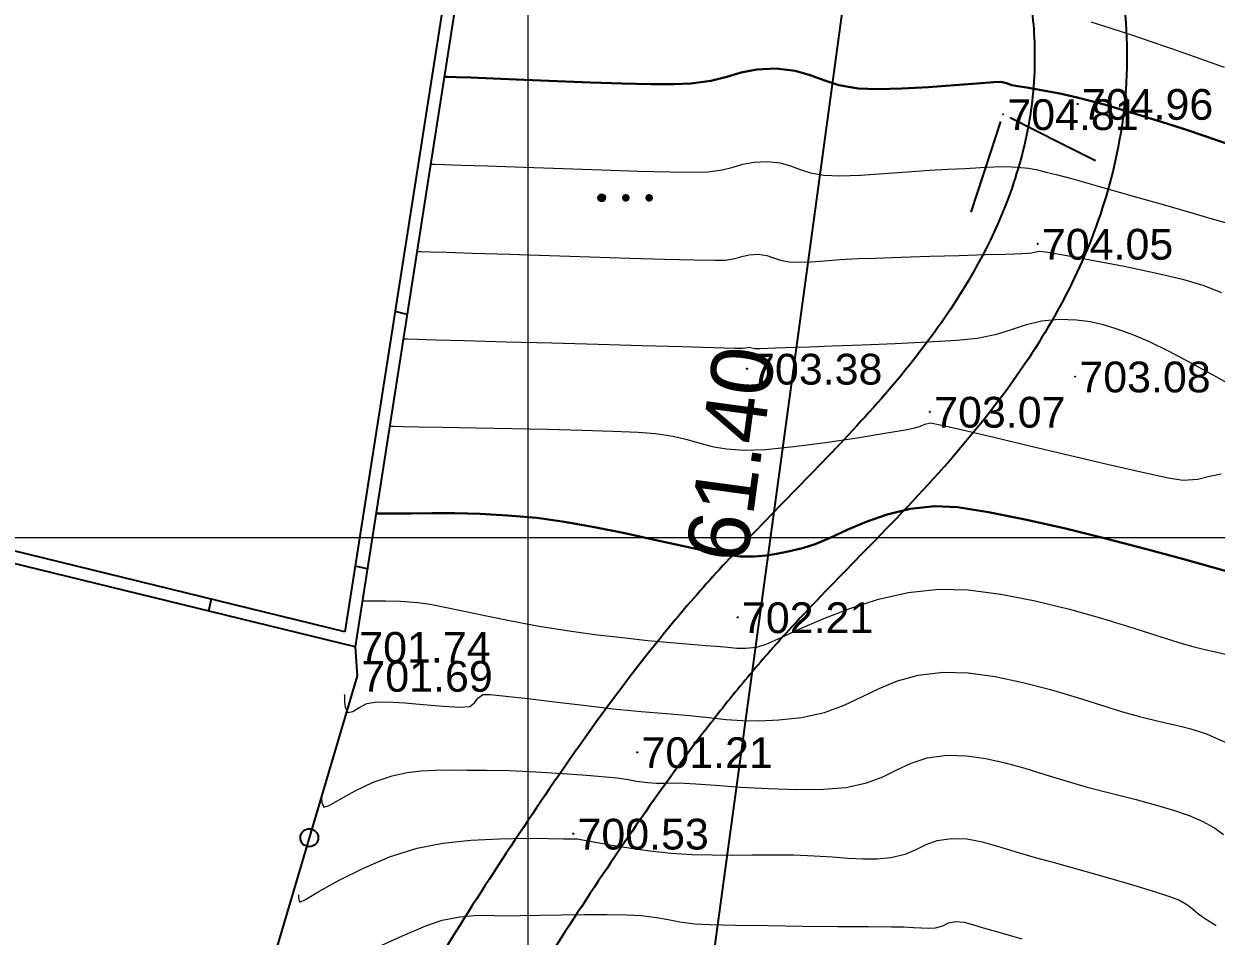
# Model space of a CAD drawing. Header units: feet. Extents: x 3381 to 684025, y 675186 to 4375940.
# Drawn here: x 682072.53 to 682111.31, y 4375751.35 to 4375781.02 of the extents above; entities that cross this region are included whole.
import ezdxf

# ---------------------------------------------------------------- set-up
doc = ezdxf.new("R2010")
doc.units = ezdxf.units.FT
doc.header["$MEASUREMENT"] = 0
doc.header["$PDMODE"] = 34
doc.header["$PDSIZE"] = 0.01
doc.layers.get('0').update_dxf_attribs({"linetype": 'CONTINUOUS'})
doc.layers.get('Defpoints').update_dxf_attribs({"linetype": 'CONTINUOUS'})
for name, color, linetype in [('0_Point_Height', 2, 'CONTINUOUS'), ('0_Point_Point', 7, 'CONTINUOUS'), ('col bitkisi', 7, 'CONTINUOUS'), ('Lep-Stolb', 7, 'CONTINUOUS')]:
    doc.layers.add(name, color=color, linetype=linetype)
for name, color, linetype, lineweight in [('ANA HORIZONTAL', 24, 'CONTINUOUS', 30), ('HORIZANTAL', 24, 'CONTINUOUS', 13), ('km setka', 170, 'CONTINUOUS', 15)]:
    doc.layers.add(name, color=color, linetype=linetype, lineweight=lineweight)
doc.styles.get("Standard").update_dxf_attribs({"font": 'arial.ttf', "height": 2})
doc.dimstyles.new('ISO-25', dxfattribs={"dimtxt": 2, "dimasz": 1, "dimexe": 1.25, "dimexo": 0.625, "dimtad": 1, "dimtxsty": 'Standard', "dimblk": 'OBLIQUE', "dimcen": 2.5, "dimadec": 0, "dimazin": 0, "dimtfac": 1, "dimtmove": 0, "dimatfit": 3, "dimldrblk": 'OBLIQUE', "dimfxl": 1, "dimarcsym": 0})

# ---------------------------------------------------------------- blocks, each defined once
blk = doc.blocks.new('_Oblique')
at = {"color": 0, "linetype": 'ByBlock', "lineweight": -2}
blk.add_line((-0.5, -0.5), (0.5, 0.5), dxfattribs=at)
blk = doc.blocks.new('*D58')
at = {"color": 0, "lineweight": -2, "transparency": 16777216}
for p, q in [((682093.018, 4375736.387), (682101.309, 4375797.237)), ((682140.826, 4375791.852), (682100.07, 4375797.406)), ((682132.534, 4375731.002), (682091.779, 4375736.556))]:
    blk.add_line(p, q, dxfattribs=at)
at = {"layer": 'Defpoints', "color": 0, "lineweight": 18, "transparency": 16777216}
for p in [(682101.309, 4375797.237), (682141.445, 4375791.768), (682133.153, 4375730.918)]:
    blk.add_point(p, dxfattribs=at)
at = {"color": 0, "lineweight": -2, "transparency": 16777216}
for p, rotation in [((682101.309, 4375797.237), 82.24063511177357), ((682093.018, 4375736.387), 262.2406351117736)]:
    blk.add_blockref('_Oblique', p, dxfattribs=dict(at, rotation=rotation))
at = {"color": 0, "lineweight": 25, "transparency": 16777216, "insert": (682095.532, 4375767.034), "char_height": 2, "attachment_point": 5, "rotation": 82.2406}
blk.add_mtext('{\\fArial|b0|i0|c238|p34;61.40}', dxfattribs=at)

msp = doc.modelspace()

# ---------------------------------------------------------------- hatches: boundary and pattern name
at = {"layer": 'col bitkisi', "ltscale": 1.5}
h = msp.add_hatch(color=256, dxfattribs=at)
edge = h.paths.add_edge_path()
edge.add_arc((682091.32943, 4375775.36063), 0.125, 0, 360)
h = msp.add_hatch(color=256, dxfattribs=at)
edge = h.paths.add_edge_path()
edge.add_arc((682092.11175, 4375775.36063), 0.125, 0, 360)
h = msp.add_hatch(color=256, dxfattribs=at)
edge = h.paths.add_edge_path()
edge.add_arc((682092.87049, 4375775.36063), 0.125, 0, 360)

# ---------------------------------------------------------------- linework, layer by layer
at = {"linetype": 'Continuous'}
for p, q in [((682089.36841, 4375802.08385, 708.96897), (682082.97653, 4375761.24603, 701.81135)), ((682089.74943, 4375801.92422, 708.982), (682083.30443, 4375760.75422, 701.736)), ((682084.99668, 4375771.56415, -86.11853), (682084.60642, 4375771.65943, -96.69346)), ((682082.97653, 4375761.24603, 690.28011), (682057.50259, 4375767.46539)), ((682083.30443, 4375760.75422, 701.736), (682057.40772, 4375767.07681)), ((682083.70151, 4375763.29074, -68.32108), (682083.31147, 4375763.38597, -78.89006)), ((682078.6239, 4375762.30871, 478.55666), (682078.5338, 4375761.91896, 478.55666)), ((682083.30443, 4375760.75422, 701.736), (682083.37443, 4375759.81322, 701.692)), ((682083.37443, 4375759.81322, 701.692), (682074.13843, 4375728.62322, 695.222))]:
    msp.add_line(p, q, dxfattribs=at)
msp.add_circle((682081.81567, 4375754.54931, 700.60006), 0.29093, dxfattribs=at)
for points, knots in [([(682144.2371, 4375847.69828), (682140.29707, 4375843.93476), (682139.76844, 4375843.8841), (682138.1795, 4375843.72455), (682137.11618, 4375843.60815), (682134.16459, 4375843.20137), (682132.28721, 4375842.84728), (682129.50944, 4375841.96905), (682128.55818, 4375841.59843), (682127.06742, 4375840.86053), (682126.50774, 4375840.54444), (682125.34719, 4375839.7892), (682124.75925, 4375839.34203), (682123.64409, 4375838.3926), (682123.11455, 4375837.88911), (682121.87222, 4375836.61759), (682121.1822, 4375835.83127), (682120.07163, 4375834.51295), (682119.63766, 4375833.98302), (682118.78112, 4375832.9366), (682118.35626, 4375832.41599), (682117.09011, 4375830.86076), (682116.25725, 4375829.83274), (682113.77786, 4375826.76516), (682112.15055, 4375824.74214), (682109.24161, 4375821.14688), (682107.96531, 4375819.57649), (682105.9296, 4375817.09787), (682105.18796, 4375816.20007), (682103.7552, 4375814.47859), (682103.06621, 4375813.65622), (682101.83801, 4375812.20181), (682101.3039, 4375811.57299), (682099.93488, 4375809.97161), (682099.06121, 4375808.96653), (682097.6296, 4375807.02532), (682097.04287, 4375806.11502), (682096.27726, 4375804.46159), (682096.02846, 4375803.75824), (682095.7949, 4375802.63578), (682095.74076, 4375802.24251), (682095.6925, 4375801.44855), (682095.69769, 4375801.05288), (682095.81731, 4375799.45328), (682096.13245, 4375798.28), (682096.84504, 4375796.43621), (682097.18126, 4375795.72893), (682097.90715, 4375794.39278), (682098.29835, 4375793.76113), (682099.58602, 4375791.83852), (682100.53351, 4375790.64489), (682101.99756, 4375788.71109), (682102.54847, 4375787.96048), (682103.54946, 4375786.42926), (682103.99705, 4375785.65223), (682104.66704, 4375784.18163), (682104.90856, 4375783.49474), (682105.2539, 4375782.05931), (682105.35849, 4375781.31761), (682105.43659, 4375779.72053), (682105.39002, 4375778.86657), (682105.12613, 4375777.18655), (682104.9097, 4375776.35567), (682104.11395, 4375774.12164), (682103.3823, 4375772.76934), (682101.90954, 4375770.62195), (682101.25568, 4375769.79366), (682099.8649, 4375768.18612), (682099.12595, 4375767.40306), (682097.6244, 4375765.85115), (682096.86272, 4375765.08242), (682095.54027, 4375763.69749), (682094.97594, 4375763.08956), (682093.88113, 4375761.83702), (682093.35256, 4375761.19774), (682091.81294, 4375759.25084), (682090.84789, 4375757.91422), (682089.14861, 4375755.4504), (682088.40069, 4375754.32901), (682086.93143, 4375752.06003), (682086.21268, 4375750.91376), (682084.11186, 4375747.43948), (682082.7852, 4375745.07599), (682080.38948, 4375740.38692), (682079.31023, 4375738.06646), (682077.64653, 4375734.04156), (682077.01015, 4375732.35781), (682075.85186, 4375728.9521), (682075.32971, 4375727.23479), (682074.31638, 4375723.60658), (682073.83398, 4375721.69403), (682073.05055, 4375718.40156), (682072.73537, 4375717.0245), (682072.12211, 4375714.25992), (682071.8269, 4375712.87189), (682071.40237, 4375710.69926), (682071.25651, 4375709.92443), (682071.01815, 4375708.52395), (682070.92279, 4375707.90521), (682070.6827, 4375705.94091), (682070.60708, 4375704.59715), (682070.60955, 4375701.5807), (682070.73105, 4375699.90873), (682071.17097, 4375696.61696), (682071.48729, 4375694.99789), (682072.12733, 4375692.28219), (682072.4207, 4375691.17378), (682072.98571, 4375689.17575), (682073.25166, 4375688.28289), (682073.74463, 4375686.66938), (682073.9706, 4375685.93864), (682074.46629, 4375684.46529), (682074.73554, 4375683.7249), (682075.19132, 4375682.63384), (682075.34793, 4375682.28101), (682075.85045, 4375681.22715), (682076.21174, 4375680.56605), (682076.89272, 4375679.29623), (682077.21256, 4375678.68703), (682077.61114, 4375677.78522), (682077.73215, 4375677.48084), (682077.91917, 4375676.92728), (682077.98956, 4375676.67996), (682078.11248, 4375676.15587), (682078.16452, 4375675.88265), (682078.29851, 4375675.04651), (682078.36116, 4375674.45563), (682076.17623, 4375670.04245)], [0, 0, 0, 0, 1.50418249, 1.50418249, 4.51254746, 4.51254746, 9.89702319, 9.89702319, 12.79583428, 12.79583428, 14.60405864, 14.60405864, 16.66224442, 16.66224442, 18.7204302, 18.7204302, 21.69220953, 21.69220953, 23.69053724, 23.69053724, 25.68886496, 25.68886496, 29.68552039, 29.68552039, 37.67883125, 37.67883125, 43.85862334, 43.85862334, 47.33872292, 47.33872292, 50.47918144, 50.47918144, 52.8430932, 52.8430932, 56.45242189, 56.45242189, 59.34335298, 59.34335298, 61.30171676, 61.30171676, 62.31071449, 62.31071449, 63.31971222, 63.31971222, 66.42673932, 66.42673932, 68.50177048, 68.50177048, 70.57680165, 70.57680165, 75.09225917, 75.09225917, 77.98438324, 77.98438324, 80.8765073, 80.8765073, 83.36814814, 83.36814814, 85.85978899, 85.85978899, 88.69384556, 88.69384556, 91.52790213, 91.52790213, 96.50440373, 96.50440373, 99.81374781, 99.81374781, 103.12309189, 103.12309189, 106.35990714, 106.35990714, 108.77868165, 108.77868165, 111.19745617, 111.19745617, 116.03500519, 116.03500519, 120.02585804, 120.02585804, 124.01671089, 124.01671089, 131.99841659, 131.99841659, 139.53884338, 139.53884338, 144.84051633, 144.84051633, 150.14218929, 150.14218929, 155.992549, 155.992549, 160.21259926, 160.21259926, 164.43264953, 164.43264953, 166.77754007, 166.77754007, 168.58402847, 168.58402847, 172.42370481, 172.42370481, 177.22117892, 177.22117892, 182.01865303, 182.01865303, 185.38454571, 185.38454571, 188.14037737, 188.14037737, 190.39729052, 190.39729052, 192.65420367, 192.65420367, 193.73588978, 193.73588978, 195.899262, 195.899262, 198.06263421, 198.06263421, 199.19008418, 199.19008418, 200.13488005, 200.13488005, 201.07967592, 201.07967592, 202.92393297, 202.92393297, 202.92393297, 202.92393297]), ([(682148.13984, 4375841.22832), (682140.57789, 4375840.94793), (682140.04842, 4375840.89718), (682138.47082, 4375840.73861), (682137.4335, 4375840.6244), (682134.63311, 4375840.23599), (682132.92502, 4375839.90516), (682130.50767, 4375839.13685), (682129.69966, 4375838.8184), (682128.45043, 4375838.19611), (682127.98173, 4375837.92825), (682126.83305, 4375837.16997), (682126.16226, 4375836.62399), (682124.85191, 4375835.40001), (682124.21459, 4375834.72372), (682122.95098, 4375833.28867), (682122.32501, 4375832.52911), (682120.17786, 4375829.90807), (682118.69893, 4375828.08249), (682115.77137, 4375824.45718), (682114.32202, 4375822.65654), (682109.93506, 4375817.23432), (682106.95843, 4375813.59228), (682103.2393, 4375809.2193), (682102.75495, 4375808.65667), (682101.81337, 4375807.54728), (682101.3572, 4375806.99742), (682100.36985, 4375805.70849), (682099.87251, 4375804.97277), (682099.18603, 4375803.6539), (682098.95911, 4375803.06796), (682098.77073, 4375802.228), (682098.73184, 4375801.96773), (682098.69553, 4375801.43902), (682098.69754, 4375801.1633), (682098.78158, 4375800.05347), (682099.01209, 4375799.15107), (682099.56336, 4375797.72454), (682099.80816, 4375797.19627), (682100.34562, 4375796.1762), (682100.63968, 4375795.68129), (682101.7233, 4375794.00084), (682102.6157, 4375792.85456), (682104.13396, 4375790.8635), (682104.74698, 4375790.04798), (682105.91683, 4375788.31199), (682106.47203, 4375787.39429), (682107.21844, 4375785.84017), (682107.46508, 4375785.24472), (682107.87509, 4375784.01009), (682108.03633, 4375783.37933), (682108.39323, 4375781.46499), (682108.46252, 4375780.1595), (682108.29199, 4375777.75846), (682108.09094, 4375776.66363), (682107.48914, 4375774.55318), (682107.08798, 4375773.53399), (682106.13389, 4375771.59502), (682105.58229, 4375770.67422), (682104.20193, 4375768.65865), (682103.3384, 4375767.59373), (682101.55387, 4375765.58768), (682100.63311, 4375764.64262), (682098.96706, 4375762.9364), (682098.21721, 4375762.1701), (682097.04051, 4375760.89488), (682096.5956, 4375760.39146), (682095.72367, 4375759.35623), (682095.29759, 4375758.82711), (682094.0432, 4375757.21068), (682093.23881, 4375756.09424), (682091.71197, 4375753.88537), (682090.98519, 4375752.79773), (682089.56394, 4375750.60876), (682088.86917, 4375749.50432), (682086.83959, 4375746.1613), (682085.55953, 4375743.89304), (682083.18277, 4375739.27737), (682082.08616, 4375736.92993), (682080.43219, 4375732.92666), (682079.81545, 4375731.29268), (682078.693, 4375727.98517), (682078.18429, 4375726.30813), (682077.18685, 4375722.72576), (682076.70716, 4375720.81636), (682075.93606, 4375717.56267), (682075.62984, 4375716.22284), (682075.0382, 4375713.54989), (682074.75509, 4375712.21519), (682074.33998, 4375710.0889), (682074.19074, 4375709.29426), (682073.95771, 4375707.9064), (682073.86855, 4375707.30854), (682073.73143, 4375706.11511), (682073.68185, 4375705.51473), (682073.58717, 4375703.70644), (682073.59617, 4375702.49135), (682073.78528, 4375699.3577), (682074.06557, 4375697.44874), (682074.85544, 4375693.6417), (682075.36276, 4375691.74259), (682076.1087, 4375689.20227), (682076.30257, 4375688.56123), (682076.69561, 4375687.28328), (682076.89327, 4375686.65421), (682077.28818, 4375685.49172), (682077.48301, 4375684.95547), (682077.83466, 4375684.08156), (682077.98278, 4375683.73675), (682078.26454, 4375683.1298), (682078.39613, 4375682.86391), (682078.67573, 4375682.32033), (682078.82252, 4375682.0448), (682079.27361, 4375681.20401), (682079.58894, 4375680.62482), (682080.11413, 4375679.55305), (682080.33102, 4375679.07318), (682080.65067, 4375678.23002), (682080.76811, 4375677.87711), (682080.96495, 4375677.15828), (682081.04315, 4375676.80107), (682081.23749, 4375675.74247), (682081.31422, 4375675.05395), (682081.39258, 4375674.31233), (682081.40108, 4375674.23118), (682083.13525, 4375669.9191)], [0, 0, 0, 0, 1.51957611, 1.51957611, 4.55872833, 4.55872833, 9.9305937, 9.9305937, 12.83759759, 12.83759759, 14.69894656, 14.69894656, 17.5962721, 17.5962721, 20.49359765, 20.49359765, 23.43076478, 23.43076478, 30.54060622, 30.54060622, 37.65044766, 37.65044766, 51.87013054, 51.87013054, 53.94334194, 53.94334194, 56.01655335, 56.01655335, 58.83977512, 58.83977512, 61.18670147, 61.18670147, 62.25702302, 62.25702302, 63.32734457, 63.32734457, 66.42634071, 66.42634071, 68.26824966, 68.26824966, 70.11015862, 70.11015862, 74.62152986, 74.62152986, 77.5950003, 77.5950003, 80.56847075, 80.56847075, 82.30435529, 82.30435529, 84.04023983, 84.04023983, 87.51200891, 87.51200891, 90.50402704, 90.50402704, 93.49604516, 93.49604516, 96.48806328, 96.48806328, 100.37217303, 100.37217303, 104.25628277, 104.25628277, 107.51770119, 107.51770119, 109.61842715, 109.61842715, 111.71915311, 111.71915311, 115.92060502, 115.92060502, 119.85879174, 119.85879174, 123.79697846, 123.79697846, 131.6733519, 131.6733519, 139.55348137, 139.55348137, 144.89442108, 144.89442108, 150.2353608, 150.2353608, 156.19039195, 156.19039195, 160.321983, 160.321983, 164.45357405, 164.45357405, 166.89996081, 166.89996081, 168.79712584, 168.79712584, 170.69429086, 170.69429086, 174.48862091, 174.48862091, 180.48890562, 180.48890562, 186.48919033, 186.48919033, 188.50869587, 188.50869587, 190.52820141, 190.52820141, 192.32294697, 192.32294697, 193.52533008, 193.52533008, 194.47871195, 194.47871195, 195.43209382, 195.43209382, 197.33885755, 197.33885755, 198.78437633, 198.78437633, 199.75902855, 199.75902855, 200.73368078, 200.73368078, 202.68298523, 202.68298523, 202.92393297, 202.92393297, 202.92393297, 202.92393297])]:
    msp.add_open_spline(points, degree=3, knots=knots, dxfattribs=at)
at = {"layer": '0_Point_Point'}
for p in [(682106.81043, 4375778.41222, 704.96), (682104.38543, 4375778.07922, 704.808), (682105.50843, 4375773.86522, 704.053), (682096.04943, 4375769.80122, 703.384), (682106.72743, 4375769.54822, 703.081), (682102.00443, 4375768.40122, 703.067), (682095.75243, 4375761.71822, 702.213), (682083.30443, 4375760.75422, 701.736), (682083.37443, 4375759.81322, 701.692), (682092.48543, 4375757.32922, 701.214), (682090.40343, 4375754.68122, 700.534)]:
    msp.add_point(p, dxfattribs=at)
at = {"layer": 'ANA HORIZONTAL', "color": 32, "lineweight": 30}
for points, elevation in [([(682086.20761, 4375779.29947), (682086.33105, 4375779.29583), (682086.60475, 4375779.28676), (682087.0754, 4375779.26929), (682087.79583, 4375779.24037), (682088.80424, 4375779.19858), (682089.87882, 4375779.15493), (682090.96204, 4375779.11415), (682091.99637, 4375779.08097), (682092.92429, 4375779.06012), (682093.68827, 4375779.05633), (682094.23078, 4375779.07432), (682094.87916, 4375779.16407), (682095.39539, 4375779.2974), (682095.8641, 4375779.4349), (682096.36996, 4375779.53715), (682096.99763, 4375779.56474), (682097.6188, 4375779.49337), (682098.10791, 4375779.35199), (682098.55369, 4375779.18112), (682099.04487, 4375779.02125), (682099.6702, 4375778.91288), (682100.29796, 4375778.89016), (682101.08922, 4375778.91074), (682101.95301, 4375778.95961), (682102.7984, 4375779.02174), (682103.53444, 4375779.08213), (682104.07017, 4375779.12574), (682104.31465, 4375779.13756), (682104.49089, 4375779.08813), (682104.66614, 4375779.02434), (682104.8585, 4375778.98914), (682105.21395, 4375778.93177), (682105.68547, 4375778.852), (682106.22607, 4375778.74956), (682106.78874, 4375778.62424), (682107.21855, 4375778.51475), (682107.70959, 4375778.38147), (682108.26, 4375778.22388), (682108.86795, 4375778.04148), (682109.53161, 4375777.83376), (682110.24914, 4375777.60022), (682111.01871, 4375777.34034), (682111.74022, 4375777.09397)], 705), ([(682083.98397, 4375765.09509), (682084.08495, 4375765.09269), (682084.29577, 4375765.09003), (682084.63399, 4375765.09025), (682085.12559, 4375765.09515), (682085.80455, 4375765.10178), (682086.55398, 4375765.10001), (682087.37266, 4375765.08025), (682088.25938, 4375765.03289), (682089.21291, 4375764.94834), (682090.12117, 4375764.82448), (682091.09114, 4375764.65208), (682092.0803, 4375764.45081), (682093.0461, 4375764.24032), (682093.94603, 4375764.04027), (682094.73755, 4375763.87031), (682095.37812, 4375763.7501), (682095.82522, 4375763.69928), (682096.29566, 4375763.69815), (682096.67218, 4375763.72483), (682097.01632, 4375763.77856), (682097.38959, 4375763.85859), (682097.85351, 4375763.96415), (682098.26848, 4375764.0978), (682098.75476, 4375764.30786), (682099.30957, 4375764.56098), (682099.93012, 4375764.82381), (682100.61365, 4375765.06303), (682101.35735, 4375765.24528), (682102.15846, 4375765.33723), (682102.89881, 4375765.29662), (682103.90711, 4375765.14276), (682105.10487, 4375764.90256), (682106.41359, 4375764.6029), (682107.7548, 4375764.2707), (682109.04999, 4375763.93286), (682110.22068, 4375763.61627), (682111.18839, 4375763.34785), (682111.87462, 4375763.15448)], 702.5)]:
    msp.add_lwpolyline(points, dxfattribs=dict(at, elevation=elevation))
at = {"layer": 'col bitkisi', "lineweight": 13, "ltscale": 1.5}
msp.add_circle((682091.32943, 4375775.36063), 0.125, dxfattribs=at)
at = {"layer": 'HORIZANTAL', "color": 32, "linetype": 'Continuous', "lineweight": 13}
for points, elevation in [([(682107.23363, 4375781.08072), (682107.68285, 4375780.94591), (682108.18933, 4375780.7848), (682108.7504, 4375780.59666), (682109.18761, 4375780.44767), (682109.82558, 4375780.22941), (682110.63293, 4375779.94847), (682111.57831, 4375779.61143)], 705.5), ([(682085.76289, 4375776.4586), (682085.90249, 4375776.45455), (682086.21627, 4375776.44479), (682086.76398, 4375776.42648), (682087.61185, 4375776.39667), (682088.80441, 4375776.35389), (682090.07159, 4375776.30901), (682091.33528, 4375776.26638), (682092.5174, 4375776.23033), (682093.53987, 4375776.20522), (682094.32459, 4375776.19539), (682094.79348, 4375776.20517), (682095.24125, 4375776.26715), (682095.59775, 4375776.35923), (682095.92144, 4375776.45418), (682096.27079, 4375776.5248), (682096.70425, 4375776.54385), (682097.13323, 4375776.49456), (682097.471, 4375776.39693), (682097.77885, 4375776.27893), (682098.11806, 4375776.16852), (682098.54991, 4375776.09368), (682099.06746, 4375776.07772), (682099.74168, 4375776.09998), (682100.50143, 4375776.14634), (682101.27557, 4375776.20267), (682101.99295, 4375776.25485), (682102.58242, 4375776.28876), (682103.14676, 4375776.3161), (682103.6433, 4375776.34477), (682104.08378, 4375776.3669), (682104.47995, 4375776.37464), (682104.84355, 4375776.36014), (682105.2139, 4375776.31987), (682105.50098, 4375776.26688), (682105.78598, 4375776.19703), (682106.1501, 4375776.10614), (682106.60501, 4375775.98441), (682107.44743, 4375775.74866), (682108.54002, 4375775.43884), (682109.74543, 4375775.0949), (682110.92629, 4375774.75679), (682111.94526, 4375774.46448)], 704.5), ([(682085.31816, 4375773.61772), (682085.45118, 4375773.61393), (682085.75331, 4375773.60502), (682086.2879, 4375773.58868), (682087.12774, 4375773.56232), (682088.32848, 4375773.52415), (682089.62794, 4375773.48293), (682090.95214, 4375773.44158), (682092.22715, 4375773.40306), (682093.37901, 4375773.3703), (682094.33377, 4375773.34625), (682095.01748, 4375773.33384), (682095.35618, 4375773.33602), (682095.65599, 4375773.38197), (682095.8897, 4375773.448), (682096.12031, 4375773.50478), (682096.41087, 4375773.52296), (682096.69766, 4375773.48418), (682096.91901, 4375773.40974), (682097.14097, 4375773.32979), (682097.42962, 4375773.27448), (682097.74234, 4375773.26502), (682098.12655, 4375773.28203), (682098.57699, 4375773.31454), (682099.08838, 4375773.35157), (682099.65545, 4375773.38216), (682100.23636, 4375773.40299), (682101.05599, 4375773.42959), (682102.00074, 4375773.45894), (682102.95701, 4375773.48801), (682103.81122, 4375773.51377), (682104.44977, 4375773.5332), (682104.75906, 4375773.54326), (682104.99528, 4375773.55236), (682105.19005, 4375773.56093), (682105.32008, 4375773.57152), (682105.44783, 4375773.60503), (682105.5749, 4375773.62983), (682105.83491, 4375773.59088), (682106.45931, 4375773.48436), (682107.3291, 4375773.32691), (682108.32526, 4375773.13511), (682109.32877, 4375772.92558), (682110.22063, 4375772.71493), (682110.88182, 4375772.51976), (682111.49074, 4375772.27589)], 704), ([(682084.87343, 4375770.77684), (682085.01409, 4375770.77289), (682085.33973, 4375770.7637), (682085.92794, 4375770.74704), (682086.86763, 4375770.72035), (682088.22598, 4375770.68172), (682089.7029, 4375770.63973), (682091.20668, 4375770.59705), (682092.64561, 4375770.55636), (682093.928, 4375770.52032), (682094.96215, 4375770.49161), (682095.65634, 4375770.4729), (682095.91888, 4375770.46687), (682096.0193, 4375770.48657), (682096.11749, 4375770.50207), (682096.21328, 4375770.47991), (682096.30934, 4375770.45528), (682096.46831, 4375770.46079), (682096.72848, 4375770.47556), (682096.9656, 4375770.48285), (682097.29218, 4375770.49192), (682097.68955, 4375770.50589), (682098.08541, 4375770.51904), (682098.82755, 4375770.54303), (682099.79628, 4375770.57715), (682100.87192, 4375770.6207), (682101.93474, 4375770.67295), (682102.86507, 4375770.73319), (682103.5432, 4375770.80073), (682104.17566, 4375770.9266), (682104.68655, 4375771.08351), (682105.14708, 4375771.23832), (682105.62848, 4375771.35791), (682106.20195, 4375771.40915), (682106.76707, 4375771.39567), (682107.22218, 4375771.34121), (682107.63669, 4375771.24288), (682108.08001, 4375771.09779), (682108.62154, 4375770.90304), (682109.13641, 4375770.68658), (682109.77916, 4375770.371), (682110.51222, 4375769.98439), (682111.29805, 4375769.55484), (682112.09907, 4375769.11045)], 703.5), ([(682084.4287, 4375767.93596), (682084.56187, 4375767.93238), (682084.85751, 4375767.92521), (682085.36663, 4375767.91438), (682086.14678, 4375767.89957), (682087.23927, 4375767.87988), (682088.40312, 4375767.85819), (682089.57508, 4375767.83374), (682090.69194, 4375767.80578), (682091.69049, 4375767.77353), (682092.50749, 4375767.73626), (682093.07972, 4375767.69319), (682093.65016, 4375767.60738), (682094.1114, 4375767.49899), (682094.51783, 4375767.38356), (682094.92382, 4375767.27665), (682095.38377, 4375767.19382), (682095.95203, 4375767.15061), (682096.65142, 4375767.17668), (682097.57463, 4375767.26968), (682098.6064, 4375767.40501), (682099.63148, 4375767.55802), (682100.5346, 4375767.70409), (682101.2005, 4375767.8186), (682101.51393, 4375767.87691), (682101.69746, 4375767.93962), (682101.84039, 4375768.00414), (682102.02263, 4375768.03917), (682102.33981, 4375767.97943), (682103.06496, 4375767.81352), (682104.08699, 4375767.5712), (682105.29483, 4375767.28224), (682106.57741, 4375766.9764), (682107.82365, 4375766.68347), (682108.92247, 4375766.43321), (682109.7628, 4375766.25538), (682110.23356, 4375766.17976), (682110.71381, 4375766.20859), (682111.09561, 4375766.30449), (682111.471, 4375766.38302)], 703), ([(682083.53924, 4375762.25421), (682083.60098, 4375762.25293), (682083.73379, 4375762.25239), (682083.95608, 4375762.2545), (682084.29481, 4375762.25679), (682084.78462, 4375762.24601), (682085.3461, 4375762.2035), (682085.75249, 4375762.14224), (682086.2797, 4375762.03932), (682086.91246, 4375761.90583), (682087.63552, 4375761.75285), (682088.43361, 4375761.59145), (682089.29149, 4375761.43273), (682090.19389, 4375761.28776), (682091.10823, 4375761.16303), (682091.99416, 4375761.05712), (682092.82477, 4375760.96925), (682093.57315, 4375760.89863), (682094.2124, 4375760.84447), (682094.71561, 4375760.806), (682095.05586, 4375760.78243), (682095.42716, 4375760.7493), (682095.7185, 4375760.71975), (682096.00754, 4375760.71252), (682096.37194, 4375760.74634), (682096.68112, 4375760.84601), (682097.16388, 4375761.05947), (682097.79502, 4375761.34933), (682098.54934, 4375761.67817), (682099.40162, 4375762.00859), (682100.32668, 4375762.30319), (682101.2993, 4375762.52456), (682102.29429, 4375762.6353), (682103.24955, 4375762.6088), (682104.30881, 4375762.47167), (682105.42291, 4375762.25201), (682106.54274, 4375761.97794), (682107.61916, 4375761.67757), (682108.60304, 4375761.379), (682109.44526, 4375761.11035), (682110.09667, 4375760.89972), (682110.50815, 4375760.77523), (682110.94407, 4375760.67053), (682111.29531, 4375760.59481), (682111.61286, 4375760.51654)], 702), ([(682082.95287, 4375759.21534), (682082.95729, 4375759.18606), (682082.96171, 4375759.11129), (682082.9648, 4375758.97361), (682082.98332, 4375758.7842), (682083.07464, 4375758.6277), (682083.23598, 4375758.65213), (682083.43508, 4375758.78931), (682083.68852, 4375758.91141), (682083.95241, 4375758.95654), (682084.21473, 4375758.96503), (682084.53986, 4375758.96232), (682084.92322, 4375758.93952), (682085.51755, 4375758.88791), (682086.16962, 4375758.83302), (682086.7262, 4375758.80036), (682087.03408, 4375758.81547), (682087.19242, 4375758.93551), (682087.29719, 4375759.08951), (682087.45523, 4375759.20576), (682087.69477, 4375759.20546), (682088.20589, 4375759.15787), (682088.92509, 4375759.0756), (682089.7889, 4375758.97128), (682090.73385, 4375758.85752), (682091.69645, 4375758.74693), (682092.61324, 4375758.65213), (682093.42073, 4375758.58574), (682094.17888, 4375758.52456), (682094.81325, 4375758.45851), (682095.37236, 4375758.3993), (682095.9047, 4375758.35863), (682096.45878, 4375758.34821), (682097.08311, 4375758.37974), (682097.82619, 4375758.46493), (682098.57411, 4375758.62676), (682099.21244, 4375758.85876), (682099.78888, 4375759.1284), (682100.35116, 4375759.40319), (682100.94698, 4375759.65062), (682101.62406, 4375759.83818), (682102.43011, 4375759.93337), (682103.24705, 4375759.91024), (682104.12457, 4375759.79106), (682105.02971, 4375759.60133), (682105.92949, 4375759.36658), (682106.79093, 4375759.1123), (682107.58105, 4375758.864), (682108.26687, 4375758.64719), (682108.81543, 4375758.48738), (682109.47581, 4375758.32877), (682110.00791, 4375758.21406), (682110.48899, 4375758.09548), (682110.99631, 4375757.92526), (682111.60713, 4375757.65561)], 701.5), ([(682082.20804, 4375755.955), (682082.21226, 4375755.92245), (682082.21528, 4375755.8348), (682082.22411, 4375755.68256), (682082.29396, 4375755.5404), (682082.46514, 4375755.60165), (682082.82085, 4375755.80292), (682083.31221, 4375756.07582), (682083.89037, 4375756.35196), (682084.50648, 4375756.56292), (682084.99725, 4375756.66651), (682085.45759, 4375756.72561), (682085.9165, 4375756.75168), (682086.40301, 4375756.7562), (682086.94612, 4375756.75063), (682087.57483, 4375756.74643), (682088.33256, 4375756.73131), (682089.18588, 4375756.69205), (682090.04854, 4375756.63877), (682090.83431, 4375756.58157), (682091.45695, 4375756.53057), (682091.83021, 4375756.49588), (682092.18331, 4375756.44452), (682092.46228, 4375756.39069), (682092.81562, 4375756.3458), (682093.11355, 4375756.32915), (682093.37984, 4375756.32737), (682093.66327, 4375756.33035), (682094.0126, 4375756.32797), (682094.39328, 4375756.30532), (682095.02788, 4375756.25739), (682095.83841, 4375756.19975), (682096.7469, 4375756.14797), (682097.67539, 4375756.11762), (682098.54589, 4375756.12428), (682099.28044, 4375756.18351), (682099.94029, 4375756.33021), (682100.46852, 4375756.53514), (682100.93017, 4375756.76301), (682101.39027, 4375756.97854), (682101.91385, 4375757.14645), (682102.56594, 4375757.23144), (682103.1952, 4375757.21732), (682103.82174, 4375757.13141), (682104.45154, 4375756.99014), (682105.09057, 4375756.80991), (682105.74479, 4375756.60712), (682106.42018, 4375756.39819), (682107.1227, 4375756.19954), (682107.92778, 4375755.99082), (682108.66506, 4375755.7994), (682109.3309, 4375755.61921), (682109.92166, 4375755.44414), (682110.43368, 4375755.26811), (682110.86332, 4375755.08504), (682111.25743, 4375754.86772), (682111.5522, 4375754.65916)], 701), ([(682081.46321, 4375752.69466), (682081.4654, 4375752.67886), (682081.46914, 4375752.62926), (682081.47855, 4375752.5365), (682081.51327, 4375752.4531), (682081.68786, 4375752.54466), (682082.1266, 4375752.80039), (682082.76957, 4375753.15775), (682083.55682, 4375753.55423), (682084.42842, 4375753.9273), (682085.32443, 4375754.21444), (682086.15463, 4375754.37141), (682087.07172, 4375754.46825), (682087.9995, 4375754.51814), (682088.86175, 4375754.53424), (682089.58227, 4375754.52974), (682090.08484, 4375754.51781), (682090.29326, 4375754.51161), (682090.41886, 4375754.51488), (682090.54416, 4375754.51154), (682090.70419, 4375754.48286), (682091.06822, 4375754.41369), (682091.58739, 4375754.31983), (682092.21283, 4375754.21708), (682092.89569, 4375754.12123), (682093.58709, 4375754.04808), (682094.25746, 4375754.00647), (682094.91515, 4375753.98899), (682095.56826, 4375753.98705), (682096.22485, 4375753.99206), (682096.89298, 4375753.99543), (682097.58075, 4375753.98859), (682098.23852, 4375753.96309), (682098.82203, 4375753.92483), (682099.34734, 4375753.88671), (682099.8305, 4375753.86161), (682100.2876, 4375753.86244), (682100.73469, 4375753.9021), (682101.19806, 4375754.01236), (682101.55918, 4375754.16673), (682101.88531, 4375754.32872), (682102.24375, 4375754.46181), (682102.70177, 4375754.52951), (682103.20958, 4375754.51005), (682103.69804, 4375754.41904), (682104.20542, 4375754.27597), (682104.76997, 4375754.10035), (682105.42998, 4375753.91169), (682106.04714, 4375753.74536), (682106.81581, 4375753.53078), (682107.65564, 4375753.29024), (682108.48627, 4375753.04604), (682109.22736, 4375752.82049), (682109.79855, 4375752.63587), (682110.11951, 4375752.51448), (682110.36127, 4375752.37709), (682110.53644, 4375752.24392), (682110.70737, 4375752.10116), (682110.93643, 4375751.935), (682111.31707, 4375751.69967)], 700.5), ([(682083.96023, 4375750.95588), (682084.84506, 4375751.36126), (682085.6021, 4375751.68101), (682086.14239, 4375751.86595), (682086.70955, 4375751.98206), (682087.17273, 4375752.02612), (682087.6054, 4375752.02727), (682088.08105, 4375752.01463), (682088.67313, 4375752.01731), (682089.30143, 4375752.03293), (682090.02149, 4375752.04499), (682090.77304, 4375752.05141), (682091.4958, 4375752.05011), (682092.12948, 4375752.03903), (682092.61382, 4375752.0161), (682093.10557, 4375751.95875), (682093.48621, 4375751.88537), (682093.86684, 4375751.81092), (682094.35857, 4375751.75036), (682094.85508, 4375751.7278), (682095.68329, 4375751.70858), (682096.72767, 4375751.69244), (682097.8727, 4375751.67913), (682099.00286, 4375751.66841), (682100.00263, 4375751.66001), (682100.75648, 4375751.65369), (682101.1489, 4375751.6492), (682101.46474, 4375751.63475), (682101.73145, 4375751.61561), (682101.96688, 4375751.60613), (682102.18894, 4375751.62068), (682102.4235, 4375751.6901), (682102.60549, 4375751.77765), (682102.8376, 4375751.82758), (682103.11237, 4375751.80338), (682103.39278, 4375751.72554), (682103.73725, 4375751.62385), (682104.163, 4375751.50314), (682104.99068, 4375751.26214)], 700)]:
    msp.add_lwpolyline(points, dxfattribs=dict(at, elevation=elevation))
at = {"layer": 'km setka', "flags": 128}
for points in [[(682088.92597, 4375843.14186), (682088.92597, 4375633.9056)], [(682051.17762, 4375764.31584), (682200.24997, 4375764.31584)]]:
    msp.add_lwpolyline(points, dxfattribs=at)
at = {"layer": 'Lep-Stolb', "color": 1}
for p, q in [((682103.6581, 4375775.84982, 695.988), (682104.30789, 4375777.84155, 695.988)), ((682104.60893, 4375777.96721, 695.988), (682106.25968, 4375777.13988, 695.988)), ((682106.25968, 4375777.13988, 695.988), (682107.38906, 4375776.57386, 695.988)), ((682103.34791, 4375774.89904, 695.988), (682103.73564, 4375776.08751, 695.988))]:
    msp.add_line(p, q, dxfattribs=at)

# ---------------------------------------------------------------- texts
at = {"layer": '0_Point_Height', "color": 0}
for s, p in [('704.81', (682104.52138, 4375777.56511, 704.808)), ('704.96', (682106.94638, 4375777.89811, 704.96)), ('704.05', (682105.64438, 4375773.35111, 704.053)), ('703.38', (682096.18538, 4375769.28711, 703.384)), ('703.08', (682106.86338, 4375769.03411, 703.081)), ('703.07', (682102.14038, 4375767.88711, 703.067)), ('702.21', (682095.88838, 4375761.20411, 702.213)), ('701.74', (682083.44038, 4375760.24011, 701.736)), ('701.69', (682083.51038, 4375759.29911, 701.692)), ('701.21', (682092.62138, 4375756.81511, 701.214)), ('700.53', (682090.53938, 4375754.16711, 700.534))]:
    msp.add_text(s, height=1, dxfattribs=at).set_placement(p)

# ---------------------------------------------------------------- dimensions: what is measured, and where the dimension line sits
at = {"color": 222, "lineweight": 25}
dim = msp.add_aligned_dim(p1=(682133.15348, 4375730.91788), p2=(682141.44495, 4375791.76799), distance=40.50678, text='{\\fArial|b0|i0|c238|p34;61.40}', dimstyle='ISO-25', dxfattribs=at)
dim.commit()
dim.dimension.update_dxf_attribs({"geometry": '*D58', "text_midpoint": (682095.53225, 4375767.03412)})

doc.saveas('drawing.dxf')
